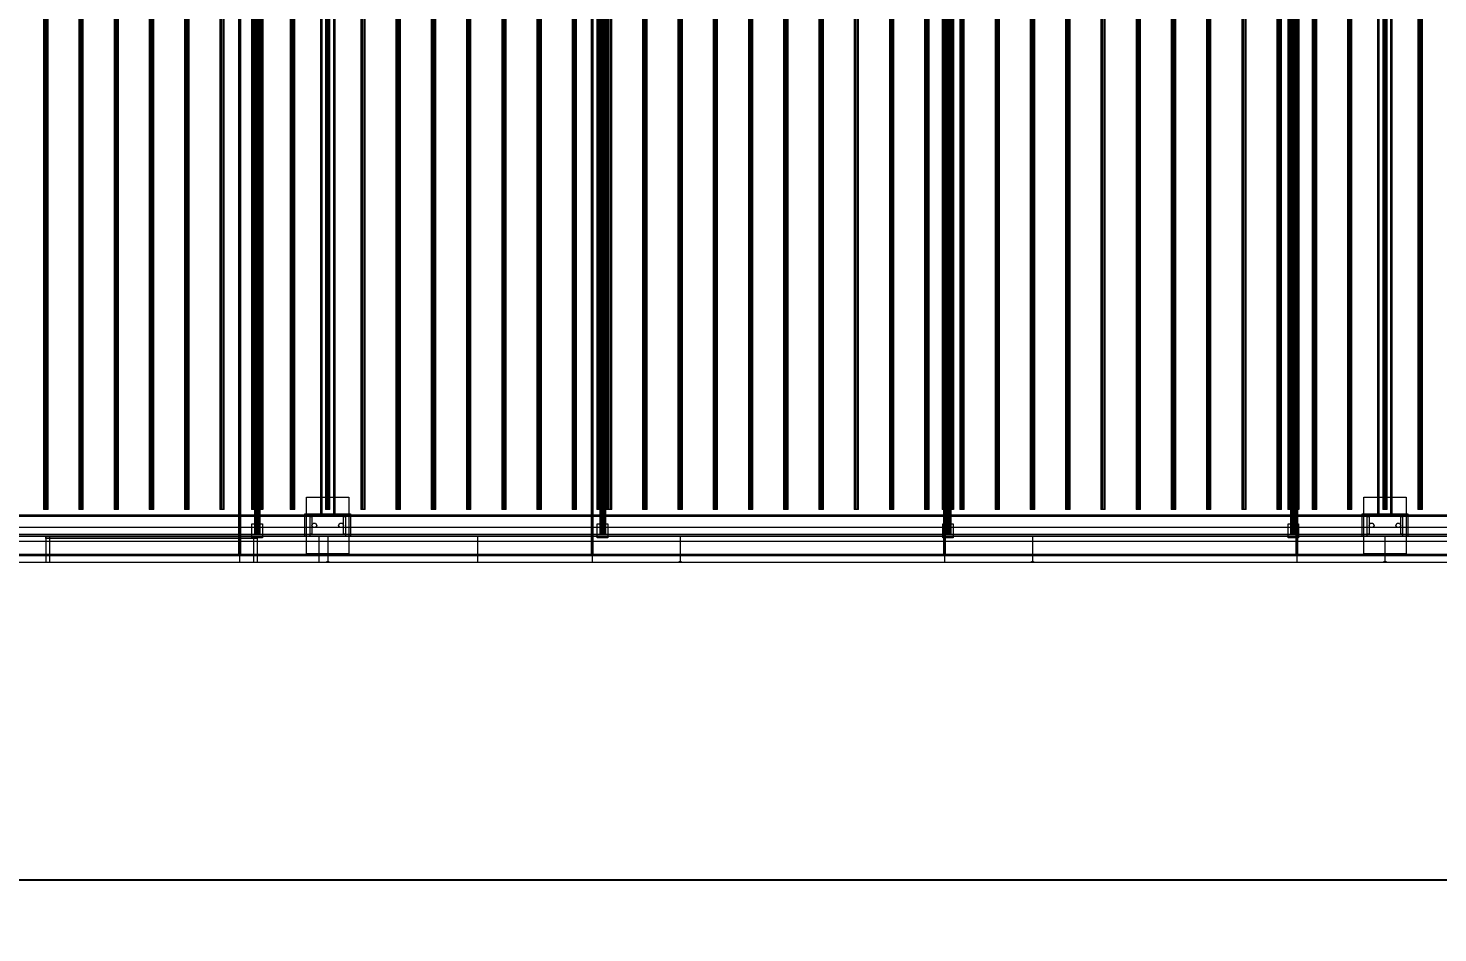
# Model space of a CAD drawing. Header units: millimetres. Extents: x -1970 to 59977, y -50268 to 6837.
# Drawn here: x 43989 to 47989, y -20450 to -17885 of the extents above; entities that cross this region are included whole.
import ezdxf

# ---------------------------------------------------------------- set-up
doc = ezdxf.new("R2010")
doc.units = ezdxf.units.MM
doc.layers.add('COTAS_O', color=1, linetype='Continuous', lineweight=0)
doc.layers.add('superior_secador', color=7, linetype='Continuous', lineweight=0)
doc.dimstyles.new('R19_100', dxfattribs={"dimtxt": 250, "dimasz": 150, "dimexe": 150, "dimexo": 80, "dimgap": 100, "dimtad": 1, "dimtih": 1, "dimtoh": 1, "dimdsep": 46, "dimcen": 0.09, "dimadec": 0, "dimazin": 0, "dimtfac": 1, "dimtdec": 4, "dimtofl": 0, "dimtmove": 0, "dimatfit": 3, "dimfxl": 1, "dimtolj": 1, "dimtzin": 0, "dimarcsym": 0})

# ---------------------------------------------------------------- blocks, each defined once
blk = doc.blocks.new('*D35')
at = {"layer": 'COTAS_O', "color": 0, "lineweight": -2, "transparency": 16777216}
for p, q in [((38839.3, -19480), (38839.3, -20450)), ((58839.3, -19480), (58839.3, -20450)), ((38989.3, -20300), (58689.3, -20300))]:
    blk.add_line(p, q, dxfattribs=at)
at = {"layer": 'COTAS_O', "color": 0, "transparency": 16777216}
for points in [[(38989.3, -20275), (38989.3, -20325), (38839.3, -20300)], [(58689.3, -20275), (58689.3, -20325), (58839.3, -20300)]]:
    blk.add_solid(points, dxfattribs=at)
at = {"layer": 'Defpoints', "color": 0, "transparency": 16777216}
for p in [(38839.3, -19400), (58839.3, -19400), (58839.3, -20300)]:
    blk.add_point(p, dxfattribs=at)

msp = doc.modelspace()

# ---------------------------------------------------------------- linework, layer by layer
at = {"layer": 'superior_secador'}
for p, q in [((44589.253, -16600), (44589.253, -19400)), ((45589.253, -16600), (45589.253, -19400)), ((46589.253, -16600), (46589.253, -19400)), ((47589.253, -16600), (47589.253, -19400)), ((44587.253, -19380), (44587.253, -16620)), ((44591.253, -16620), (44591.253, -19380)), ((45587.253, -19380), (45587.253, -16620)), ((45591.253, -16620), (45591.253, -19380)), ((46587.253, -19380), (46587.253, -16620)), ((46591.253, -16620), (46591.253, -19380)), ((47587.253, -19380), (47587.253, -16620)), ((47591.253, -16620), (47591.253, -19380)), ((44631.253, -16680), (44631.253, -19320)), ((44631.526, -16680), (44631.526, -19320)), ((44632.325, -16680), (44632.325, -19320)), ((44633.596, -16680), (44633.596, -19320)), ((44635.253, -16680), (44635.253, -19320)), ((44637.182, -16680), (44637.182, -19320)), ((44639.253, -16680), (44639.253, -19320)), ((44641.324, -16680), (44641.324, -19320)), ((44643.253, -16680), (44643.253, -19320)), ((44644.91, -16680), (44644.91, -19320)), ((44646.181, -16680), (44646.181, -19320)), ((44646.98, -16680), (44646.98, -19320)), ((44647.253, -19320), (44647.253, -16680)), ((45611.253, -16680), (45611.253, -19320)), ((45611.526, -16680), (45611.526, -19320)), ((45612.325, -16680), (45612.325, -19320)), ((45613.596, -16680), (45613.596, -19320)), ((45615.253, -16680), (45615.253, -19320)), ((45617.182, -16680), (45617.182, -19320)), ((45619.253, -16680), (45619.253, -19320)), ((45621.324, -16680), (45621.324, -19320)), ((45623.253, -16680), (45623.253, -19320)), ((45624.91, -16680), (45624.91, -19320)), ((45626.181, -16680), (45626.181, -19320)), ((45626.98, -16680), (45626.98, -19320)), ((45627.253, -19320), (45627.253, -16680)), ((46591.253, -16680), (46591.253, -19320)), ((46591.526, -16680), (46591.526, -19320)), ((46592.325, -16680), (46592.325, -19320)), ((46593.596, -16680), (46593.596, -19320)), ((46595.253, -16680), (46595.253, -19320)), ((46597.182, -16680), (46597.182, -19320)), ((46599.253, -16680), (46599.253, -19320)), ((46601.324, -16680), (46601.324, -19320)), ((46603.253, -16680), (46603.253, -19320)), ((46604.91, -16680), (46604.91, -19320)), ((46606.181, -16680), (46606.181, -19320)), ((46606.98, -16680), (46606.98, -19320)), ((46607.253, -19320), (46607.253, -16680)), ((47571.253, -16680), (47571.253, -19320)), ((47571.526, -16680), (47571.526, -19320)), ((47572.325, -16680), (47572.325, -19320)), ((47573.596, -16680), (47573.596, -19320)), ((47575.253, -16680), (47575.253, -19320)), ((47577.182, -16680), (47577.182, -19320)), ((47579.253, -16680), (47579.253, -19320)), ((47581.324, -16680), (47581.324, -19320)), ((47583.253, -16680), (47583.253, -19320)), ((47584.91, -16680), (47584.91, -19320)), ((47586.181, -16680), (47586.181, -19320)), ((47586.98, -16680), (47586.98, -19320)), ((47587.253, -19320), (47587.253, -16680)), ((44032.903, -16750), (44032.903, -19250)), ((44034.116, -16750), (44034.116, -19250)), ((44037.291, -16750), (44037.291, -19250)), ((44041.215, -16750), (44041.215, -19250)), ((44044.39, -16750), (44044.39, -19250)), ((44045.603, -19250), (44045.603, -16750)), ((44132.903, -16750), (44132.903, -19250)), ((44134.116, -16750), (44134.116, -19250)), ((44137.291, -16750), (44137.291, -19250)), ((44141.215, -16750), (44141.215, -19250)), ((44144.39, -16750), (44144.39, -19250)), ((44145.603, -19250), (44145.603, -16750)), ((44232.903, -16750), (44232.903, -19250)), ((44234.116, -16750), (44234.116, -19250)), ((44237.291, -16750), (44237.291, -19250)), ((44241.215, -16750), (44241.215, -19250)), ((44244.39, -16750), (44244.39, -19250)), ((44245.603, -19250), (44245.603, -16750)), ((44332.903, -16750), (44332.903, -19250)), ((44334.116, -16750), (44334.116, -19250)), ((44337.291, -16750), (44337.291, -19250)), ((44341.215, -16750), (44341.215, -19250)), ((44344.39, -16750), (44344.39, -19250)), ((44345.603, -19250), (44345.603, -16750)), ((44432.903, -16750), (44432.903, -19250)), ((44434.116, -16750), (44434.116, -19250)), ((44437.291, -16750), (44437.291, -19250)), ((44441.215, -16750), (44441.215, -19250)), ((44444.39, -16750), (44444.39, -19250)), ((44445.603, -19250), (44445.603, -16750)), ((44532.903, -16750), (44532.903, -19250)), ((44534.116, -16750), (44534.116, -19250)), ((44537.291, -16750), (44537.291, -19250)), ((44541.215, -16750), (44541.215, -19250)), ((44544.39, -16750), (44544.39, -19250)), ((44545.603, -19250), (44545.603, -16750)), ((44623.253, -16750), (44623.253, -19250)), ((44623.798, -16750), (44623.798, -19250)), ((44625.397, -16750), (44625.397, -19250)), ((44627.939, -16750), (44627.939, -19250)), ((44631.253, -16750), (44631.253, -19250)), ((44632.903, -16750), (44632.903, -19250)), ((44634.116, -16750), (44634.116, -19250)), ((44635.112, -16750), (44635.112, -19250)), ((44637.291, -16750), (44637.291, -19250)), ((44639.253, -16750), (44639.253, -19250)), ((44641.215, -16750), (44641.215, -19250)), ((44643.394, -16750), (44643.394, -19250)), ((44644.39, -16750), (44644.39, -19250)), ((44645.603, -19250), (44645.603, -16750)), ((44647.253, -16750), (44647.253, -19250)), ((44650.567, -16750), (44650.567, -19250)), ((44653.109, -16750), (44653.109, -19250)), ((44654.708, -16750), (44654.708, -19250)), ((44655.253, -19250), (44655.253, -16750)), ((44732.903, -16750), (44732.903, -19250)), ((44734.116, -16750), (44734.116, -19250)), ((44737.291, -16750), (44737.291, -19250)), ((44741.215, -16750), (44741.215, -19250)), ((44744.39, -16750), (44744.39, -19250)), ((44745.603, -19250), (44745.603, -16750)), ((44819.253, -19265), (44819.253, -16735)), ((44822.253, -16735), (44822.253, -19265)), ((44832.903, -16750), (44832.903, -19250)), ((44834.116, -16750), (44834.116, -19250)), ((44837.291, -16750), (44837.291, -19250)), ((44841.215, -16750), (44841.215, -19250)), ((44844.39, -16750), (44844.39, -19250)), ((44845.603, -19250), (44845.603, -16750)), ((44856.253, -19265), (44856.253, -16735)), ((44859.253, -16735), (44859.253, -19265)), ((44932.903, -16750), (44932.903, -19250)), ((44934.116, -16750), (44934.116, -19250)), ((44937.291, -16750), (44937.291, -19250)), ((44941.215, -16750), (44941.215, -19250)), ((44944.39, -16750), (44944.39, -19250)), ((44945.603, -19250), (44945.603, -16750)), ((45032.903, -16750), (45032.903, -19250)), ((45034.116, -16750), (45034.116, -19250)), ((45037.291, -16750), (45037.291, -19250)), ((45041.215, -16750), (45041.215, -19250)), ((45044.39, -16750), (45044.39, -19250)), ((45045.603, -19250), (45045.603, -16750)), ((45132.903, -16750), (45132.903, -19250)), ((45134.116, -16750), (45134.116, -19250)), ((45137.291, -16750), (45137.291, -19250)), ((45141.215, -16750), (45141.215, -19250)), ((45144.39, -16750), (45144.39, -19250)), ((45145.603, -19250), (45145.603, -16750)), ((45232.903, -16750), (45232.903, -19250)), ((45234.116, -16750), (45234.116, -19250)), ((45237.291, -16750), (45237.291, -19250)), ((45241.215, -16750), (45241.215, -19250)), ((45244.39, -16750), (45244.39, -19250)), ((45245.603, -19250), (45245.603, -16750)), ((45332.903, -16750), (45332.903, -19250)), ((45334.116, -16750), (45334.116, -19250)), ((45337.291, -16750), (45337.291, -19250)), ((45341.215, -16750), (45341.215, -19250)), ((45344.39, -16750), (45344.39, -19250)), ((45345.603, -19250), (45345.603, -16750)), ((45432.903, -16750), (45432.903, -19250)), ((45434.116, -16750), (45434.116, -19250)), ((45437.291, -16750), (45437.291, -19250)), ((45441.215, -16750), (45441.215, -19250)), ((45444.39, -16750), (45444.39, -19250)), ((45445.603, -19250), (45445.603, -16750)), ((45532.903, -16750), (45532.903, -19250)), ((45534.116, -16750), (45534.116, -19250)), ((45537.291, -16750), (45537.291, -19250)), ((45541.215, -16750), (45541.215, -19250)), ((45544.39, -16750), (45544.39, -19250)), ((45545.603, -19250), (45545.603, -16750)), ((45603.253, -16750), (45603.253, -19250)), ((45603.798, -16750), (45603.798, -19250)), ((45605.397, -16750), (45605.397, -19250)), ((45607.939, -16750), (45607.939, -19250)), ((45611.253, -16750), (45611.253, -19250)), ((45615.112, -16750), (45615.112, -19250)), ((45619.253, -16750), (45619.253, -19250)), ((45623.394, -16750), (45623.394, -19250)), ((45627.253, -16750), (45627.253, -19250)), ((45630.567, -16750), (45630.567, -19250)), ((45632.903, -16750), (45632.903, -19250)), ((45633.109, -16750), (45633.109, -19250)), ((45634.116, -16750), (45634.116, -19250)), ((45634.708, -16750), (45634.708, -19250)), ((45635.253, -19250), (45635.253, -16750)), ((45637.291, -16750), (45637.291, -19250)), ((45641.215, -16750), (45641.215, -19250)), ((45644.39, -16750), (45644.39, -19250)), ((45645.603, -19250), (45645.603, -16750)), ((45732.903, -16750), (45732.903, -19250)), ((45734.116, -16750), (45734.116, -19250)), ((45737.291, -16750), (45737.291, -19250)), ((45741.215, -16750), (45741.215, -19250)), ((45744.39, -16750), (45744.39, -19250)), ((45745.603, -19250), (45745.603, -16750)), ((45832.903, -16750), (45832.903, -19250)), ((45834.116, -16750), (45834.116, -19250)), ((45837.291, -16750), (45837.291, -19250)), ((45841.215, -16750), (45841.215, -19250)), ((45844.39, -16750), (45844.39, -19250)), ((45845.603, -19250), (45845.603, -16750)), ((45932.903, -16750), (45932.903, -19250)), ((45934.116, -16750), (45934.116, -19250)), ((45937.291, -16750), (45937.291, -19250)), ((45941.215, -16750), (45941.215, -19250)), ((45944.39, -16750), (45944.39, -19250)), ((45945.603, -19250), (45945.603, -16750)), ((46032.903, -16750), (46032.903, -19250)), ((46034.116, -16750), (46034.116, -19250)), ((46037.291, -16750), (46037.291, -19250)), ((46041.215, -16750), (46041.215, -19250)), ((46044.39, -16750), (46044.39, -19250)), ((46045.603, -19250), (46045.603, -16750)), ((46132.903, -16750), (46132.903, -19250)), ((46134.116, -16750), (46134.116, -19250)), ((46137.291, -16750), (46137.291, -19250)), ((46141.215, -16750), (46141.215, -19250)), ((46144.39, -16750), (46144.39, -19250)), ((46145.603, -19250), (46145.603, -16750)), ((46232.903, -16750), (46232.903, -19250)), ((46234.116, -16750), (46234.116, -19250)), ((46237.291, -16750), (46237.291, -19250)), ((46241.215, -16750), (46241.215, -19250)), ((46244.39, -16750), (46244.39, -19250)), ((46245.603, -19250), (46245.603, -16750)), ((46332.903, -16750), (46332.903, -19250)), ((46334.116, -16750), (46334.116, -19250)), ((46337.291, -16750), (46337.291, -19250)), ((46341.215, -16750), (46341.215, -19250)), ((46344.39, -16750), (46344.39, -19250)), ((46345.603, -19250), (46345.603, -16750)), ((46432.903, -16750), (46432.903, -19250)), ((46434.116, -16750), (46434.116, -19250)), ((46437.291, -16750), (46437.291, -19250)), ((46441.215, -16750), (46441.215, -19250)), ((46444.39, -16750), (46444.39, -19250)), ((46445.603, -19250), (46445.603, -16750)), ((46532.903, -16750), (46532.903, -19250)), ((46534.116, -16750), (46534.116, -19250)), ((46537.291, -16750), (46537.291, -19250)), ((46541.215, -16750), (46541.215, -19250)), ((46544.39, -16750), (46544.39, -19250)), ((46545.603, -19250), (46545.603, -16750)), ((46583.253, -16750), (46583.253, -19250)), ((46583.798, -16750), (46583.798, -19250)), ((46585.397, -16750), (46585.397, -19250)), ((46587.939, -16750), (46587.939, -19250)), ((46591.253, -16750), (46591.253, -19250)), ((46595.112, -16750), (46595.112, -19250)), ((46599.253, -16750), (46599.253, -19250)), ((46603.394, -16750), (46603.394, -19250)), ((46607.253, -16750), (46607.253, -19250)), ((46610.567, -16750), (46610.567, -19250)), ((46613.109, -16750), (46613.109, -19250)), ((46614.708, -16750), (46614.708, -19250)), ((46615.253, -19250), (46615.253, -16750)), ((46632.903, -16750), (46632.903, -19250)), ((46634.116, -16750), (46634.116, -19250)), ((46637.291, -16750), (46637.291, -19250)), ((46641.215, -16750), (46641.215, -19250)), ((46644.39, -16750), (46644.39, -19250)), ((46645.603, -19250), (46645.603, -16750)), ((46732.903, -16750), (46732.903, -19250)), ((46734.116, -16750), (46734.116, -19250)), ((46737.291, -16750), (46737.291, -19250)), ((46741.215, -16750), (46741.215, -19250)), ((46744.39, -16750), (46744.39, -19250)), ((46745.603, -19250), (46745.603, -16750)), ((46832.903, -16750), (46832.903, -19250)), ((46834.116, -16750), (46834.116, -19250)), ((46837.291, -16750), (46837.291, -19250)), ((46841.215, -16750), (46841.215, -19250)), ((46844.39, -16750), (46844.39, -19250)), ((46845.603, -19250), (46845.603, -16750)), ((46932.903, -16750), (46932.903, -19250)), ((46934.116, -16750), (46934.116, -19250)), ((46937.291, -16750), (46937.291, -19250)), ((46941.215, -16750), (46941.215, -19250)), ((46944.39, -16750), (46944.39, -19250)), ((46945.603, -19250), (46945.603, -16750)), ((47032.903, -16750), (47032.903, -19250)), ((47034.116, -16750), (47034.116, -19250)), ((47037.291, -16750), (47037.291, -19250)), ((47041.215, -16750), (47041.215, -19250)), ((47044.39, -16750), (47044.39, -19250)), ((47045.603, -19250), (47045.603, -16750)), ((47132.903, -16750), (47132.903, -19250)), ((47134.116, -16750), (47134.116, -19250)), ((47137.291, -16750), (47137.291, -19250)), ((47141.215, -16750), (47141.215, -19250)), ((47144.39, -16750), (47144.39, -19250)), ((47145.603, -19250), (47145.603, -16750)), ((47232.903, -16750), (47232.903, -19250)), ((47234.116, -16750), (47234.116, -19250)), ((47237.291, -16750), (47237.291, -19250)), ((47241.215, -16750), (47241.215, -19250)), ((47244.39, -16750), (47244.39, -19250)), ((47245.603, -19250), (47245.603, -16750)), ((47332.903, -16750), (47332.903, -19250)), ((47334.116, -16750), (47334.116, -19250)), ((47337.291, -16750), (47337.291, -19250)), ((47341.215, -16750), (47341.215, -19250)), ((47344.39, -16750), (47344.39, -19250)), ((47345.603, -19250), (47345.603, -16750)), ((47432.903, -16750), (47432.903, -19250)), ((47434.116, -16750), (47434.116, -19250)), ((47437.291, -16750), (47437.291, -19250)), ((47441.215, -16750), (47441.215, -19250)), ((47444.39, -16750), (47444.39, -19250)), ((47445.603, -19250), (47445.603, -16750)), ((47532.903, -16750), (47532.903, -19250)), ((47534.116, -16750), (47534.116, -19250)), ((47537.291, -16750), (47537.291, -19250)), ((47541.215, -16750), (47541.215, -19250)), ((47544.39, -16750), (47544.39, -19250)), ((47545.603, -19250), (47545.603, -16750)), ((47563.253, -16750), (47563.253, -19250)), ((47563.798, -16750), (47563.798, -19250)), ((47565.397, -16750), (47565.397, -19250)), ((47567.939, -16750), (47567.939, -19250)), ((47571.253, -16750), (47571.253, -19250)), ((47575.112, -16750), (47575.112, -19250)), ((47579.253, -16750), (47579.253, -19250)), ((47583.394, -16750), (47583.394, -19250)), ((47587.253, -16750), (47587.253, -19250)), ((47590.567, -16750), (47590.567, -19250)), ((47593.109, -16750), (47593.109, -19250)), ((47594.708, -16750), (47594.708, -19250)), ((47595.253, -19250), (47595.253, -16750)), ((47632.903, -16750), (47632.903, -19250)), ((47634.116, -16750), (47634.116, -19250)), ((47637.291, -16750), (47637.291, -19250)), ((47641.215, -16750), (47641.215, -19250)), ((47644.39, -16750), (47644.39, -19250)), ((47645.603, -19250), (47645.603, -16750)), ((47732.903, -16750), (47732.903, -19250)), ((47734.116, -16750), (47734.116, -19250)), ((47737.291, -16750), (47737.291, -19250)), ((47741.215, -16750), (47741.215, -19250)), ((47744.39, -16750), (47744.39, -19250)), ((47745.603, -19250), (47745.603, -16750)), ((47819.253, -19265), (47819.253, -16735)), ((47822.253, -16735), (47822.253, -19265)), ((47832.903, -16750), (47832.903, -19250)), ((47834.116, -16750), (47834.116, -19250)), ((47837.291, -16750), (47837.291, -19250)), ((47841.215, -16750), (47841.215, -19250)), ((47844.39, -16750), (47844.39, -19250)), ((47845.603, -19250), (47845.603, -16750)), ((47856.253, -19265), (47856.253, -16735)), ((47859.253, -16735), (47859.253, -19265)), ((47932.903, -16750), (47932.903, -19250)), ((47934.116, -16750), (47934.116, -19250)), ((47937.291, -16750), (47937.291, -19250)), ((47941.215, -16750), (47941.215, -19250)), ((47944.39, -16750), (47944.39, -19250)), ((47945.603, -19250), (47945.603, -16750)), ((44779.253, -19375), (44779.253, -19215)), ((44779.253, -19215), (44899.253, -19215)), ((44899.253, -19215), (44899.253, -19375)), ((47779.253, -19375), (47779.253, -19215)), ((47779.253, -19215), (47899.253, -19215)), ((47899.253, -19215), (47899.253, -19375)), ((38839.253, -19265), (58839.253, -19265)), ((58839.253, -19270), (38839.253, -19270)), ((44034.116, -19250), (44032.903, -19250)), ((44037.291, -19250), (44034.116, -19250)), ((44041.215, -19250), (44037.291, -19250)), ((44044.39, -19250), (44041.215, -19250)), ((44045.603, -19250), (44044.39, -19250)), ((44134.116, -19250), (44132.903, -19250)), ((44137.291, -19250), (44134.116, -19250)), ((44141.215, -19250), (44137.291, -19250)), ((44144.39, -19250), (44141.215, -19250)), ((44145.603, -19250), (44144.39, -19250)), ((44234.116, -19250), (44232.903, -19250)), ((44237.291, -19250), (44234.116, -19250)), ((44241.215, -19250), (44237.291, -19250)), ((44244.39, -19250), (44241.215, -19250)), ((44245.603, -19250), (44244.39, -19250)), ((44334.116, -19250), (44332.903, -19250)), ((44337.291, -19250), (44334.116, -19250)), ((44341.215, -19250), (44337.291, -19250)), ((44344.39, -19250), (44341.215, -19250)), ((44345.603, -19250), (44344.39, -19250)), ((44434.116, -19250), (44432.903, -19250)), ((44437.291, -19250), (44434.116, -19250)), ((44441.215, -19250), (44437.291, -19250)), ((44444.39, -19250), (44441.215, -19250)), ((44445.603, -19250), (44444.39, -19250)), ((44534.116, -19250), (44532.903, -19250)), ((44537.291, -19250), (44534.116, -19250)), ((44541.215, -19250), (44537.291, -19250)), ((44544.39, -19250), (44541.215, -19250)), ((44545.603, -19250), (44544.39, -19250)), ((44623.798, -19250), (44623.253, -19250)), ((44625.397, -19250), (44623.798, -19250)), ((44627.939, -19250), (44625.397, -19250)), ((44631.253, -19250), (44627.939, -19250)), ((44635.112, -19250), (44631.253, -19250)), ((44634.116, -19250), (44632.903, -19250)), ((44637.291, -19250), (44634.116, -19250)), ((44639.253, -19250), (44635.112, -19250)), ((44641.215, -19250), (44637.291, -19250)), ((44643.394, -19250), (44639.253, -19250)), ((44644.39, -19250), (44641.215, -19250)), ((44647.253, -19250), (44643.394, -19250)), ((44645.603, -19250), (44644.39, -19250)), ((44650.567, -19250), (44647.253, -19250)), ((44653.109, -19250), (44650.567, -19250)), ((44654.708, -19250), (44653.109, -19250)), ((44655.253, -19250), (44654.708, -19250)), ((44734.116, -19250), (44732.903, -19250)), ((44737.291, -19250), (44734.116, -19250)), ((44741.215, -19250), (44737.291, -19250)), ((44744.39, -19250), (44741.215, -19250)), ((44745.603, -19250), (44744.39, -19250)), ((44774.253, -19325), (44774.253, -19262)), ((44774.253, -19262), (44904.253, -19262)), ((44789.253, -19270), (44789.253, -19265)), ((44789.253, -19265), (44889.253, -19265)), ((44889.253, -19270), (44789.253, -19270)), ((44789.253, -19320), (44789.253, -19270)), ((44789.253, -19270), (44794.253, -19270)), ((44794.253, -19270), (44794.253, -19320)), ((44859.253, -19265), (44819.253, -19265)), ((44822.253, -19265), (44819.253, -19265)), ((44834.116, -19250), (44832.903, -19250)), ((44837.291, -19250), (44834.116, -19250)), ((44841.215, -19250), (44837.291, -19250)), ((44844.39, -19250), (44841.215, -19250)), ((44845.603, -19250), (44844.39, -19250)), ((44859.253, -19265), (44856.253, -19265)), ((44884.253, -19320), (44884.253, -19270)), ((44884.253, -19270), (44889.253, -19270)), ((44889.253, -19265), (44889.253, -19270)), ((44889.253, -19270), (44889.253, -19320)), ((44904.253, -19262), (44904.253, -19325)), ((44934.116, -19250), (44932.903, -19250)), ((44937.291, -19250), (44934.116, -19250)), ((44941.215, -19250), (44937.291, -19250)), ((44944.39, -19250), (44941.215, -19250)), ((44945.603, -19250), (44944.39, -19250)), ((45034.116, -19250), (45032.903, -19250)), ((45037.291, -19250), (45034.116, -19250)), ((45041.215, -19250), (45037.291, -19250)), ((45044.39, -19250), (45041.215, -19250)), ((45045.603, -19250), (45044.39, -19250)), ((45134.116, -19250), (45132.903, -19250)), ((45137.291, -19250), (45134.116, -19250)), ((45141.215, -19250), (45137.291, -19250)), ((45144.39, -19250), (45141.215, -19250)), ((45145.603, -19250), (45144.39, -19250)), ((45234.116, -19250), (45232.903, -19250)), ((45237.291, -19250), (45234.116, -19250)), ((45241.215, -19250), (45237.291, -19250)), ((45244.39, -19250), (45241.215, -19250)), ((45245.603, -19250), (45244.39, -19250)), ((45334.116, -19250), (45332.903, -19250)), ((45337.291, -19250), (45334.116, -19250)), ((45341.215, -19250), (45337.291, -19250)), ((45344.39, -19250), (45341.215, -19250)), ((45345.603, -19250), (45344.39, -19250)), ((45434.116, -19250), (45432.903, -19250)), ((45437.291, -19250), (45434.116, -19250)), ((45441.215, -19250), (45437.291, -19250)), ((45444.39, -19250), (45441.215, -19250)), ((45445.603, -19250), (45444.39, -19250)), ((45534.116, -19250), (45532.903, -19250)), ((45537.291, -19250), (45534.116, -19250)), ((45541.215, -19250), (45537.291, -19250)), ((45544.39, -19250), (45541.215, -19250)), ((45545.603, -19250), (45544.39, -19250)), ((45603.798, -19250), (45603.253, -19250)), ((45605.397, -19250), (45603.798, -19250)), ((45607.939, -19250), (45605.397, -19250)), ((45611.253, -19250), (45607.939, -19250)), ((45615.112, -19250), (45611.253, -19250)), ((45619.253, -19250), (45615.112, -19250)), ((45623.394, -19250), (45619.253, -19250)), ((45627.253, -19250), (45623.394, -19250)), ((45630.567, -19250), (45627.253, -19250)), ((45633.109, -19250), (45630.567, -19250)), ((45634.116, -19250), (45632.903, -19250)), ((45634.708, -19250), (45633.109, -19250)), ((45637.291, -19250), (45634.116, -19250)), ((45635.253, -19250), (45634.708, -19250)), ((45641.215, -19250), (45637.291, -19250)), ((45644.39, -19250), (45641.215, -19250)), ((45645.603, -19250), (45644.39, -19250)), ((45734.116, -19250), (45732.903, -19250)), ((45737.291, -19250), (45734.116, -19250)), ((45741.215, -19250), (45737.291, -19250)), ((45744.39, -19250), (45741.215, -19250)), ((45745.603, -19250), (45744.39, -19250)), ((45834.116, -19250), (45832.903, -19250)), ((45837.291, -19250), (45834.116, -19250)), ((45841.215, -19250), (45837.291, -19250)), ((45844.39, -19250), (45841.215, -19250)), ((45845.603, -19250), (45844.39, -19250)), ((45934.116, -19250), (45932.903, -19250)), ((45937.291, -19250), (45934.116, -19250)), ((45941.215, -19250), (45937.291, -19250)), ((45944.39, -19250), (45941.215, -19250)), ((45945.603, -19250), (45944.39, -19250)), ((46034.116, -19250), (46032.903, -19250)), ((46037.291, -19250), (46034.116, -19250)), ((46041.215, -19250), (46037.291, -19250)), ((46044.39, -19250), (46041.215, -19250)), ((46045.603, -19250), (46044.39, -19250)), ((46134.116, -19250), (46132.903, -19250)), ((46137.291, -19250), (46134.116, -19250)), ((46141.215, -19250), (46137.291, -19250)), ((46144.39, -19250), (46141.215, -19250)), ((46145.603, -19250), (46144.39, -19250)), ((46234.116, -19250), (46232.903, -19250)), ((46237.291, -19250), (46234.116, -19250)), ((46241.215, -19250), (46237.291, -19250)), ((46244.39, -19250), (46241.215, -19250)), ((46245.603, -19250), (46244.39, -19250)), ((46334.116, -19250), (46332.903, -19250)), ((46337.291, -19250), (46334.116, -19250)), ((46341.215, -19250), (46337.291, -19250)), ((46344.39, -19250), (46341.215, -19250)), ((46345.603, -19250), (46344.39, -19250)), ((46434.116, -19250), (46432.903, -19250)), ((46437.291, -19250), (46434.116, -19250)), ((46441.215, -19250), (46437.291, -19250)), ((46444.39, -19250), (46441.215, -19250)), ((46445.603, -19250), (46444.39, -19250)), ((46534.116, -19250), (46532.903, -19250)), ((46537.291, -19250), (46534.116, -19250)), ((46541.215, -19250), (46537.291, -19250)), ((46544.39, -19250), (46541.215, -19250)), ((46545.603, -19250), (46544.39, -19250)), ((46583.798, -19250), (46583.253, -19250)), ((46585.397, -19250), (46583.798, -19250)), ((46587.939, -19250), (46585.397, -19250)), ((46591.253, -19250), (46587.939, -19250)), ((46595.112, -19250), (46591.253, -19250)), ((46599.253, -19250), (46595.112, -19250)), ((46603.394, -19250), (46599.253, -19250)), ((46607.253, -19250), (46603.394, -19250)), ((46610.567, -19250), (46607.253, -19250)), ((46613.109, -19250), (46610.567, -19250)), ((46614.708, -19250), (46613.109, -19250)), ((46615.253, -19250), (46614.708, -19250)), ((46634.116, -19250), (46632.903, -19250)), ((46637.291, -19250), (46634.116, -19250)), ((46641.215, -19250), (46637.291, -19250)), ((46644.39, -19250), (46641.215, -19250)), ((46645.603, -19250), (46644.39, -19250)), ((46734.116, -19250), (46732.903, -19250)), ((46737.291, -19250), (46734.116, -19250)), ((46741.215, -19250), (46737.291, -19250)), ((46744.39, -19250), (46741.215, -19250)), ((46745.603, -19250), (46744.39, -19250)), ((46834.116, -19250), (46832.903, -19250)), ((46837.291, -19250), (46834.116, -19250)), ((46841.215, -19250), (46837.291, -19250)), ((46844.39, -19250), (46841.215, -19250)), ((46845.603, -19250), (46844.39, -19250)), ((46934.116, -19250), (46932.903, -19250)), ((46937.291, -19250), (46934.116, -19250)), ((46941.215, -19250), (46937.291, -19250)), ((46944.39, -19250), (46941.215, -19250)), ((46945.603, -19250), (46944.39, -19250)), ((47034.116, -19250), (47032.903, -19250)), ((47037.291, -19250), (47034.116, -19250)), ((47041.215, -19250), (47037.291, -19250)), ((47044.39, -19250), (47041.215, -19250)), ((47045.603, -19250), (47044.39, -19250)), ((47134.116, -19250), (47132.903, -19250)), ((47137.291, -19250), (47134.116, -19250)), ((47141.215, -19250), (47137.291, -19250)), ((47144.39, -19250), (47141.215, -19250)), ((47145.603, -19250), (47144.39, -19250)), ((47234.116, -19250), (47232.903, -19250)), ((47237.291, -19250), (47234.116, -19250)), ((47241.215, -19250), (47237.291, -19250)), ((47244.39, -19250), (47241.215, -19250)), ((47245.603, -19250), (47244.39, -19250)), ((47334.116, -19250), (47332.903, -19250)), ((47337.291, -19250), (47334.116, -19250)), ((47341.215, -19250), (47337.291, -19250)), ((47344.39, -19250), (47341.215, -19250)), ((47345.603, -19250), (47344.39, -19250)), ((47434.116, -19250), (47432.903, -19250)), ((47437.291, -19250), (47434.116, -19250)), ((47441.215, -19250), (47437.291, -19250)), ((47444.39, -19250), (47441.215, -19250)), ((47445.603, -19250), (47444.39, -19250)), ((47534.116, -19250), (47532.903, -19250)), ((47537.291, -19250), (47534.116, -19250)), ((47541.215, -19250), (47537.291, -19250)), ((47544.39, -19250), (47541.215, -19250)), ((47545.603, -19250), (47544.39, -19250)), ((47563.798, -19250), (47563.253, -19250)), ((47565.397, -19250), (47563.798, -19250)), ((47567.939, -19250), (47565.397, -19250)), ((47571.253, -19250), (47567.939, -19250)), ((47575.112, -19250), (47571.253, -19250)), ((47579.253, -19250), (47575.112, -19250)), ((47583.394, -19250), (47579.253, -19250)), ((47587.253, -19250), (47583.394, -19250)), ((47590.567, -19250), (47587.253, -19250)), ((47593.109, -19250), (47590.567, -19250)), ((47594.708, -19250), (47593.109, -19250)), ((47595.253, -19250), (47594.708, -19250)), ((47634.116, -19250), (47632.903, -19250)), ((47637.291, -19250), (47634.116, -19250)), ((47641.215, -19250), (47637.291, -19250)), ((47644.39, -19250), (47641.215, -19250)), ((47645.603, -19250), (47644.39, -19250)), ((47734.116, -19250), (47732.903, -19250)), ((47737.291, -19250), (47734.116, -19250)), ((47741.215, -19250), (47737.291, -19250)), ((47744.39, -19250), (47741.215, -19250)), ((47745.603, -19250), (47744.39, -19250)), ((47774.253, -19325), (47774.253, -19262)), ((47774.253, -19262), (47904.253, -19262)), ((47789.253, -19270), (47789.253, -19265)), ((47789.253, -19265), (47889.253, -19265)), ((47889.253, -19270), (47789.253, -19270)), ((47789.253, -19320), (47789.253, -19270)), ((47789.253, -19270), (47794.253, -19270)), ((47794.253, -19270), (47794.253, -19320)), ((47859.253, -19265), (47819.253, -19265)), ((47822.253, -19265), (47819.253, -19265)), ((47834.116, -19250), (47832.903, -19250)), ((47837.291, -19250), (47834.116, -19250)), ((47841.215, -19250), (47837.291, -19250)), ((47844.39, -19250), (47841.215, -19250)), ((47845.603, -19250), (47844.39, -19250)), ((47859.253, -19265), (47856.253, -19265)), ((47884.253, -19320), (47884.253, -19270)), ((47884.253, -19270), (47889.253, -19270)), ((47889.253, -19265), (47889.253, -19270)), ((47889.253, -19270), (47889.253, -19320)), ((47904.253, -19262), (47904.253, -19325)), ((47934.116, -19250), (47932.903, -19250)), ((47937.291, -19250), (47934.116, -19250)), ((47941.215, -19250), (47937.291, -19250)), ((47944.39, -19250), (47941.215, -19250)), ((47945.603, -19250), (47944.39, -19250)), ((38839.253, -19320), (58839.253, -19320)), ((39189.253, -19300), (58489.253, -19300)), ((44624.253, -19330), (44624.253, -19290)), ((44624.253, -19290), (44654.253, -19290)), ((44631.526, -19320), (44631.253, -19320)), ((44632.325, -19320), (44631.526, -19320)), ((44633.596, -19320), (44632.325, -19320)), ((44635.253, -19320), (44633.596, -19320)), ((44637.182, -19320), (44635.253, -19320)), ((44639.253, -19320), (44637.182, -19320)), ((44641.324, -19320), (44639.253, -19320)), ((44643.253, -19320), (44641.324, -19320)), ((44644.91, -19320), (44643.253, -19320)), ((44646.181, -19320), (44644.91, -19320)), ((44646.98, -19320), (44646.181, -19320)), ((44647.253, -19320), (44646.98, -19320)), ((44654.253, -19290), (44654.253, -19330)), ((44774.253, -19325), (44774.253, -19320)), ((44774.253, -19320), (44904.253, -19320)), ((44789.253, -19325), (44789.253, -19320)), ((44789.253, -19320), (44889.253, -19320)), ((44794.253, -19320), (44789.253, -19320)), ((44794.253, -19295), (44797.753, -19288.938)), ((44797.753, -19301.062), (44794.253, -19295)), ((44797.753, -19288.938), (44804.753, -19288.938)), ((44804.753, -19301.062), (44797.753, -19301.062)), ((44804.753, -19288.938), (44808.253, -19295)), ((44808.253, -19295), (44804.753, -19301.062)), ((44870.253, -19295), (44873.753, -19288.938)), ((44873.753, -19301.062), (44870.253, -19295)), ((44873.753, -19288.938), (44880.753, -19288.938)), ((44880.753, -19301.062), (44873.753, -19301.062)), ((44880.753, -19288.938), (44884.253, -19295)), ((44884.253, -19295), (44880.753, -19301.062)), ((44889.253, -19320), (44884.253, -19320)), ((44889.253, -19320), (44889.253, -19325)), ((44904.253, -19320), (44904.253, -19325)), ((45604.253, -19330), (45604.253, -19290)), ((45604.253, -19290), (45634.253, -19290)), ((45611.526, -19320), (45611.253, -19320)), ((45612.325, -19320), (45611.526, -19320)), ((45613.596, -19320), (45612.325, -19320)), ((45615.253, -19320), (45613.596, -19320)), ((45617.182, -19320), (45615.253, -19320)), ((45619.253, -19320), (45617.182, -19320)), ((45621.324, -19320), (45619.253, -19320)), ((45623.253, -19320), (45621.324, -19320)), ((45624.91, -19320), (45623.253, -19320)), ((45626.181, -19320), (45624.91, -19320)), ((45626.98, -19320), (45626.181, -19320)), ((45627.253, -19320), (45626.98, -19320)), ((45634.253, -19290), (45634.253, -19330)), ((46584.253, -19330), (46584.253, -19290)), ((46584.253, -19290), (46614.253, -19290)), ((46591.526, -19320), (46591.253, -19320)), ((46592.325, -19320), (46591.526, -19320)), ((46593.596, -19320), (46592.325, -19320)), ((46595.253, -19320), (46593.596, -19320)), ((46597.182, -19320), (46595.253, -19320)), ((46599.253, -19320), (46597.182, -19320)), ((46601.324, -19320), (46599.253, -19320)), ((46603.253, -19320), (46601.324, -19320)), ((46604.91, -19320), (46603.253, -19320)), ((46606.181, -19320), (46604.91, -19320)), ((46606.98, -19320), (46606.181, -19320)), ((46607.253, -19320), (46606.98, -19320)), ((46614.253, -19290), (46614.253, -19330)), ((47564.253, -19330), (47564.253, -19290)), ((47564.253, -19290), (47594.253, -19290)), ((47571.526, -19320), (47571.253, -19320)), ((47572.325, -19320), (47571.526, -19320)), ((47573.596, -19320), (47572.325, -19320)), ((47575.253, -19320), (47573.596, -19320)), ((47577.182, -19320), (47575.253, -19320)), ((47579.253, -19320), (47577.182, -19320)), ((47581.324, -19320), (47579.253, -19320)), ((47583.253, -19320), (47581.324, -19320)), ((47584.91, -19320), (47583.253, -19320)), ((47586.181, -19320), (47584.91, -19320)), ((47586.98, -19320), (47586.181, -19320)), ((47587.253, -19320), (47586.98, -19320)), ((47594.253, -19290), (47594.253, -19330)), ((47774.253, -19325), (47774.253, -19320)), ((47774.253, -19320), (47904.253, -19320)), ((47789.253, -19325), (47789.253, -19320)), ((47789.253, -19320), (47889.253, -19320)), ((47794.253, -19320), (47789.253, -19320)), ((47794.253, -19295), (47797.753, -19288.938)), ((47797.753, -19301.062), (47794.253, -19295)), ((47797.753, -19288.938), (47804.753, -19288.938)), ((47804.753, -19301.062), (47797.753, -19301.062)), ((47804.753, -19288.938), (47808.253, -19295)), ((47808.253, -19295), (47804.753, -19301.062)), ((47870.253, -19295), (47873.753, -19288.938)), ((47873.753, -19301.062), (47870.253, -19295)), ((47873.753, -19288.938), (47880.753, -19288.938)), ((47880.753, -19301.062), (47873.753, -19301.062)), ((47880.753, -19288.938), (47884.253, -19295)), ((47884.253, -19295), (47880.753, -19301.062)), ((47889.253, -19320), (47884.253, -19320)), ((47889.253, -19320), (47889.253, -19325)), ((47904.253, -19320), (47904.253, -19325)), ((58839.253, -19325), (38839.253, -19325)), ((58489.253, -19340), (39189.253, -19340)), ((43839.253, -19325), (44039.253, -19325)), ((44039.253, -19325), (44039.253, -19400)), ((44039.253, -19325), (44639.253, -19325)), ((44039.253, -19325), (44049.253, -19325)), ((44039.253, -19332), (44039.253, -19326)), ((44039.253, -19326), (44639.253, -19326)), ((44639.253, -19332), (44039.253, -19332)), ((44049.253, -19325), (44049.253, -19400)), ((44654.253, -19330), (44624.253, -19330)), ((44629.253, -19400), (44629.253, -19325)), ((44629.253, -19325), (44639.253, -19325)), ((44639.253, -19325), (44639.253, -19400)), ((44639.253, -19325), (44814.253, -19325)), ((44639.253, -19326), (44639.253, -19332)), ((44904.253, -19325), (44774.253, -19325)), ((44889.253, -19325), (44789.253, -19325)), ((44814.253, -19325), (44814.253, -19400)), ((44814.253, -19325), (44839.253, -19325)), ((44839.253, -19325), (44839.253, -19400)), ((44839.253, -19325), (45264.253, -19325)), ((45264.253, -19325), (45264.253, -19400)), ((45264.253, -19325), (45839.253, -19325)), ((45634.253, -19330), (45604.253, -19330)), ((45839.253, -19325), (45839.253, -19400)), ((45839.253, -19325), (46839.253, -19325)), ((46614.253, -19330), (46584.253, -19330)), ((46839.253, -19325), (46839.253, -19400)), ((46839.253, -19325), (47839.253, -19325)), ((47594.253, -19330), (47564.253, -19330)), ((47904.253, -19325), (47774.253, -19325)), ((47889.253, -19325), (47789.253, -19325)), ((47839.253, -19325), (47839.253, -19400)), ((47839.253, -19325), (48614.253, -19325)), ((38839.253, -19376), (58839.253, -19376)), ((38839.253, -19380), (58839.253, -19380)), ((58839.253, -19400), (38839.253, -19400)), ((44589.253, -19400), (43589.253, -19400)), ((44039.253, -19400), (43839.253, -19400)), ((44639.253, -19400), (44039.253, -19400)), ((44049.253, -19400), (44039.253, -19400)), ((44591.253, -19380), (44587.253, -19380)), ((45589.253, -19400), (44589.253, -19400)), ((44639.253, -19400), (44629.253, -19400)), ((44814.253, -19400), (44639.253, -19400)), ((44899.253, -19375), (44779.253, -19375)), ((44839.253, -19400), (44814.253, -19400)), ((44836.253, -19400), (44836.253, -19397)), ((44836.253, -19397), (44842.253, -19397)), ((44842.253, -19400), (44836.253, -19400)), ((45264.253, -19400), (44839.253, -19400)), ((44842.253, -19397), (44842.253, -19400)), ((45839.253, -19400), (45264.253, -19400)), ((45591.253, -19380), (45587.253, -19380)), ((46589.253, -19400), (45589.253, -19400)), ((45836.253, -19400), (45836.253, -19397)), ((45836.253, -19397), (45842.253, -19397)), ((45842.253, -19400), (45836.253, -19400)), ((46839.253, -19400), (45839.253, -19400)), ((45842.253, -19397), (45842.253, -19400)), ((46591.253, -19380), (46587.253, -19380)), ((47589.253, -19400), (46589.253, -19400)), ((46836.253, -19400), (46836.253, -19397)), ((46836.253, -19397), (46842.253, -19397)), ((46842.253, -19400), (46836.253, -19400)), ((47839.253, -19400), (46839.253, -19400)), ((46842.253, -19397), (46842.253, -19400)), ((47591.253, -19380), (47587.253, -19380)), ((48589.253, -19400), (47589.253, -19400)), ((47899.253, -19375), (47779.253, -19375)), ((47836.253, -19400), (47836.253, -19397)), ((47836.253, -19397), (47842.253, -19397)), ((47842.253, -19400), (47836.253, -19400)), ((48614.253, -19400), (47839.253, -19400)), ((47842.253, -19397), (47842.253, -19400))]:
    msp.add_line(p, q, dxfattribs=at)

# ---------------------------------------------------------------- dimensions: what is measured, and where the dimension line sits
at = {"layer": 'COTAS_O'}
dim = msp.add_aligned_dim(p1=(38839.253, -19400), p2=(58839.253, -19400), distance=-900, text='<> O', dimstyle='R19_100', dxfattribs=at)
dim.commit()
dim.dimension.update_dxf_attribs({"geometry": '*D35', "text_midpoint": (48839.253, -20300)})

doc.saveas('drawing.dxf')
